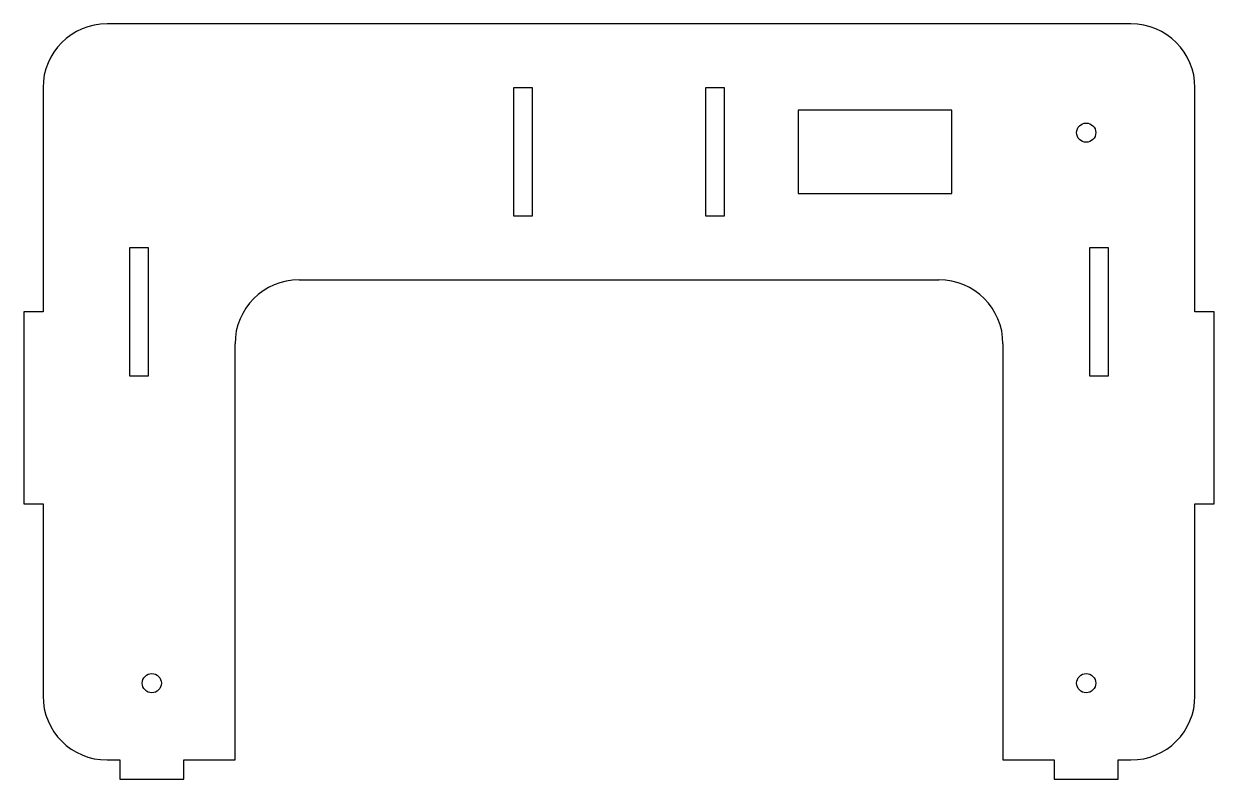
# Model space of a CAD drawing. Extents: x -93 to 93, y -58 to 60.
import ezdxf

# ---------------------------------------------------------------- set-up
doc = ezdxf.new("R2010")
doc.units = 0
doc.layers.get('0').update_dxf_attribs({"linetype": 'CONTINUOUS'})

msp = doc.modelspace()

# ---------------------------------------------------------------- linework, layer by layer
at = {"color": 7, "linetype": 'CONTINUOUS'}
for p, q in [((80, 60), (-80, 60)), ((-90, 50), (-90, 15)), ((-13.5, 50), (-16.5, 50)), ((-16.5, 50), (-16.5, 30)), ((-13.5, 30), (-13.5, 50)), ((16.5, 50), (13.5, 50)), ((13.5, 50), (13.5, 30)), ((16.5, 30), (16.5, 50)), ((90, 15), (90, 50)), ((52, 46.5), (28, 46.5)), ((28, 46.5), (28, 33.5)), ((52, 33.5), (52, 46.5)), ((28, 33.5), (52, 33.5)), ((-16.5, 30), (-13.5, 30)), ((13.5, 30), (16.5, 30)), ((-73.5, 25), (-76.5, 25)), ((-76.5, 25), (-76.5, 5)), ((-73.5, 5), (-73.5, 25)), ((76.5, 25), (73.5, 25)), ((73.5, 25), (73.5, 5)), ((76.5, 5), (76.5, 25)), ((-50, 20), (50, 20)), ((-93, 15), (-93, -15)), ((-90, 15), (-93, 15)), ((93, 15), (90, 15)), ((93, -15), (93, 15)), ((-60, -55), (-60, 10)), ((60, 10), (60, -55)), ((-76.5, 5), (-73.5, 5)), ((73.5, 5), (76.5, 5)), ((-93, -15), (-90, -15)), ((-90, -15), (-90, -45)), ((90, -15), (93, -15)), ((90, -45), (90, -15)), ((-80, -55), (-78, -55)), ((-78, -55), (-78, -58)), ((-68, -55), (-60, -55)), ((-68, -58), (-68, -55)), ((60, -55), (68, -55)), ((68, -55), (68, -58)), ((78, -55), (80, -55)), ((78, -58), (78, -55)), ((-78, -58), (-68, -58)), ((68, -58), (78, -58))]:
    msp.add_line(p, q, dxfattribs=at)
for centre in [(73, 43), (-73, -43), (73, -43)]:
    msp.add_circle(centre, 1.5, dxfattribs=at)
for centre, start, end in [((-80, 50), 90, 180), ((80, 50), 0, 90), ((-50, 10), 90, 180), ((50, 10), 0, 90), ((-80, -45), 180, 270), ((80, -45), 270, 0)]:
    msp.add_arc(centre, 10, start, end, dxfattribs=at)

doc.saveas('drawing.dxf')
